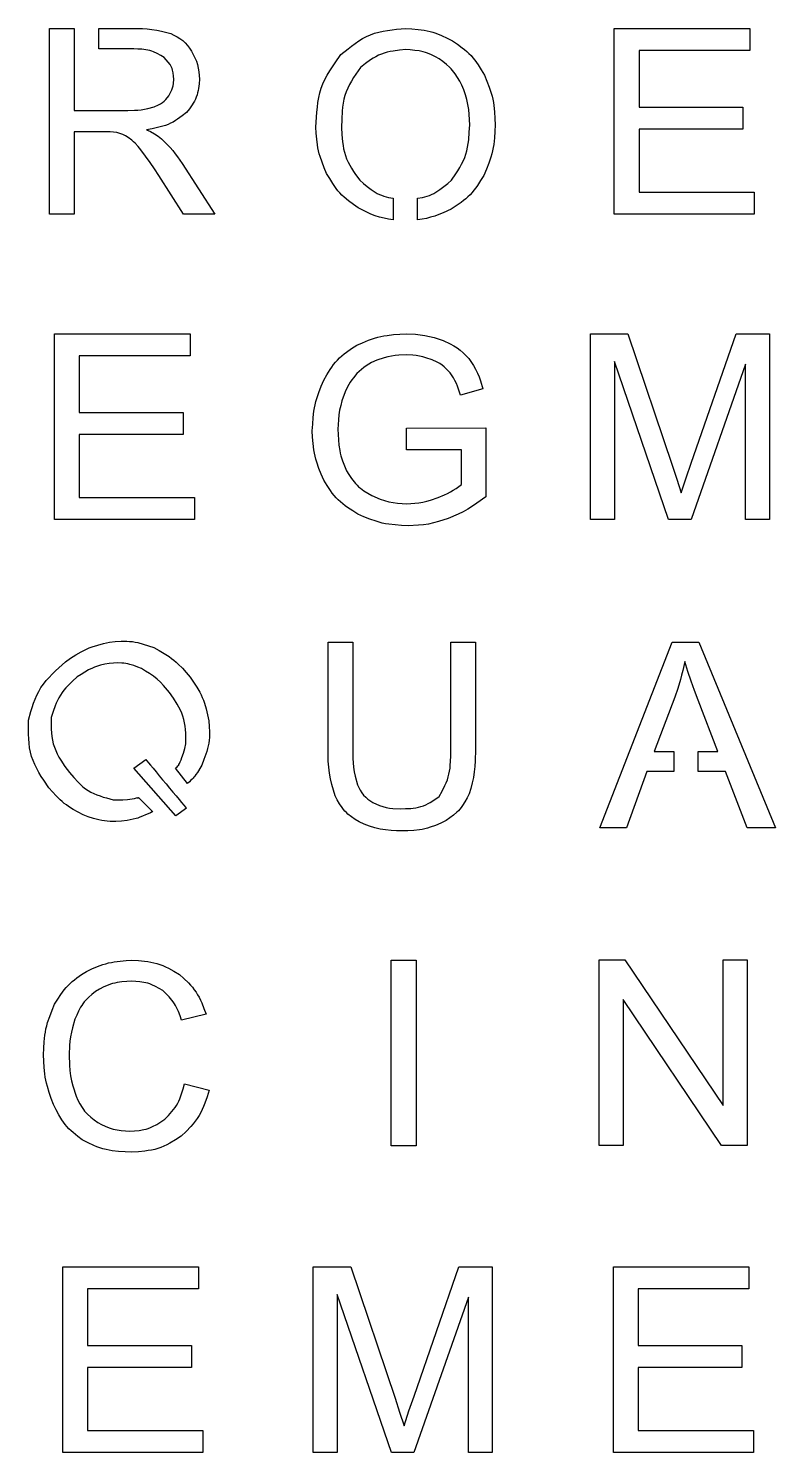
# Model space of a CAD drawing. Extents: x 0.8 to 30, y -21.9 to 7.4.
# Drawn here: x 3.967 to 5.637, y 0.764 to 3.946 of the extents above; entities that cross this region are included whole.
import ezdxf

# ---------------------------------------------------------------- set-up
doc = ezdxf.new("R2010")
doc.units = 0
doc.layers.get('0').update_dxf_attribs({"linetype": 'CONTINUOUS'})

msp = doc.modelspace()

# ---------------------------------------------------------------- linework, layer by layer
at = {"color": 1}
for points in [[(4.124358, 3.946104), (4.200269, 3.946104), (4.200269, 3.946104), (4.221932, 3.945738), (4.23271, 3.945171), (4.24342, 3.944151), (4.254041, 3.942525), (4.264575, 3.940333), (4.285497, 3.93491), (4.285497, 3.93491), (4.292566, 3.931433), (4.299475, 3.927767), (4.306064, 3.923715), (4.312171, 3.919104), (4.317697, 3.913821), (4.322762, 3.907996), (4.327517, 3.901813), (4.332115, 3.895449), (4.332115, 3.895449), (4.339536, 3.880652), (4.342706, 3.873108), (4.345265, 3.865395), (4.34706, 3.857469), (4.348244, 3.849373), (4.349581, 3.832903), (4.349581, 3.832903), (4.348702, 3.822555), (4.34748, 3.812339), (4.34664, 3.80732), (4.34557, 3.802384), (4.344234, 3.797546), (4.342591, 3.792825), (4.340643, 3.788233), (4.338352, 3.783759), (4.335831, 3.779386), (4.333081, 3.7751), (4.327073, 3.766717), (4.320711, 3.75847), (4.320711, 3.75847), (4.310868, 3.750817), (4.300846, 3.743553), (4.295709, 3.740189), (4.290462, 3.737052), (4.285077, 3.734218), (4.279539, 3.731723), (4.273852, 3.729569), (4.268039, 3.727679), (4.256096, 3.72458), (4.243859, 3.722123), (4.231473, 3.719969), (4.231473, 3.719969), (4.240322, 3.715558), (4.248927, 3.710766), (4.257085, 3.705278), (4.264934, 3.699311), (4.264934, 3.699311), (4.277663, 3.686517), (4.283812, 3.679941), (4.289706, 3.673153), (4.295297, 3.66612), (4.300655, 3.658893), (4.310979, 3.644119), (4.38391, 3.531195), (4.314125, 3.531195), (4.258641, 3.617516), (4.258641, 3.617516), (4.24905, 3.6321), (4.23925, 3.646538), (4.22906, 3.660707), (4.218595, 3.674687), (4.218595, 3.674687), (4.212282, 3.682359), (4.205602, 3.689665), (4.202012, 3.693067), (4.198231, 3.696279), (4.190405, 3.702417), (4.190405, 3.702417), (4.184394, 3.705894), (4.178214, 3.708993), (4.171744, 3.71145), (4.165095, 3.713491), (4.165095, 3.713491), (4.15741, 3.714511), (4.149703, 3.715191), (4.134208, 3.715482), (4.069857, 3.715482), (4.069857, 3.531236), (4.014368, 3.531236), (4.014368, 3.946104), (4.069852, 3.946104), (4.069852, 3.762991), (4.189115, 3.762991), (4.189115, 3.762991), (4.204224, 3.763291), (4.211741, 3.763707), (4.219215, 3.764425), (4.226628, 3.765559), (4.233984, 3.767071), (4.248601, 3.770775), (4.248601, 3.770775), (4.258195, 3.775166), (4.262751, 3.777661), (4.267017, 3.780533), (4.270921, 3.783859), (4.274511, 3.787563), (4.281195, 3.795651), (4.281195, 3.795651), (4.285885, 3.804397), (4.287909, 3.808864), (4.289551, 3.813445), (4.290697, 3.818165), (4.291461, 3.823003), (4.292339, 3.832863), (4.292339, 3.832863), (4.291652, 3.839795), (4.290697, 3.846617), (4.289246, 3.853212), (4.288253, 3.856387), (4.287031, 3.859486), (4.285579, 3.862472), (4.283899, 3.865344), (4.279957, 3.870847), (4.275496, 3.876123), (4.270776, 3.881286), (4.270776, 3.881286), (4.262965, 3.885976), (4.255055, 3.890337), (4.246943, 3.894041), (4.24278, 3.895553), (4.238533, 3.8968), (4.234206, 3.897783), (4.229814, 3.898539), (4.220861, 3.899521), (4.211752, 3.900013), (4.202563, 3.900248), (4.124364, 3.900248)], [(4.837287, 3.518713), (4.837287, 3.566627), (4.837287, 3.566627), (4.848111, 3.56863), (4.853401, 3.569915), (4.858587, 3.571427), (4.863663, 3.573203), (4.868613, 3.575244), (4.873437, 3.577588), (4.878142, 3.580195), (4.882744, 3.583068), (4.887255, 3.586129), (4.896055, 3.592773), (4.904648, 3.599898), (4.913138, 3.60726), (4.913138, 3.60726), (4.922675, 3.621206), (4.927254, 3.628243), (4.931605, 3.635356), (4.935653, 3.642575), (4.93932, 3.649922), (4.942528, 3.657421), (4.945201, 3.665097), (4.947378, 3.672947), (4.949097, 3.680948), (4.950434, 3.689081), (4.951465, 3.697324), (4.952802, 3.714044), (4.953604, 3.730939), (4.953604, 3.730939), (4.952534, 3.753691), (4.951465, 3.764961), (4.949746, 3.776107), (4.947225, 3.78709), (4.943979, 3.797933), (4.940274, 3.808682), (4.936325, 3.819385), (4.936325, 3.819385), (4.931612, 3.828082), (4.926697, 3.836604), (4.921373, 3.844779), (4.918508, 3.848683), (4.915453, 3.852425), (4.912206, 3.856015), (4.908769, 3.859455), (4.90144, 3.865929), (4.89369, 3.872044), (4.885731, 3.877978), (4.885731, 3.877978), (4.876947, 3.882547), (4.86809, 3.886863), (4.859088, 3.890673), (4.854508, 3.892298), (4.849868, 3.893697), (4.840385, 3.895813), (4.830687, 3.897211), (4.820849, 3.898119), (4.810942, 3.898761), (4.810942, 3.898761), (4.79678, 3.897438), (4.782809, 3.895662), (4.775953, 3.894452), (4.769216, 3.892941), (4.762624, 3.891089), (4.756196, 3.888821), (4.749948, 3.8861), (4.743867, 3.882963), (4.737928, 3.879486), (4.732108, 3.875699), (4.720734, 3.867479), (4.709547, 3.858786), (4.709547, 3.858786), (4.699014, 3.843849), (4.693976, 3.836302), (4.689217, 3.82866), (4.684825, 3.820893), (4.680895, 3.812968), (4.677534, 3.804857), (4.674784, 3.796535), (4.672569, 3.788019), (4.67085, 3.779338), (4.66959, 3.770513), (4.668673, 3.761567), (4.667604, 3.743407), (4.667107, 3.725054), (4.667107, 3.725054), (4.668024, 3.708817), (4.669475, 3.692762), (4.670545, 3.684856), (4.671919, 3.677063), (4.673676, 3.669405), (4.675892, 3.661903), (4.678603, 3.654579), (4.68185, 3.647435), (4.685516, 3.640444), (4.689546, 3.63358), (4.693865, 3.626819), (4.698402, 3.620133), (4.70784, 3.60689), (4.70784, 3.60689), (4.716254, 3.599656), (4.724767, 3.592652), (4.733483, 3.58611), (4.742496, 3.580263), (4.747148, 3.577656), (4.751911, 3.575312), (4.756799, 3.573271), (4.76181, 3.571495), (4.766932, 3.569983), (4.772149, 3.568698), (4.782832, 3.566695), (4.782832, 3.518702), (4.782832, 3.518702), (4.772501, 3.520025), (4.762314, 3.521877), (4.752312, 3.524371), (4.742511, 3.527584), (4.732875, 3.531416), (4.723365, 3.535698), (4.704551, 3.545018), (4.704551, 3.545018), (4.693628, 3.5528), (4.682973, 3.56082), (4.672851, 3.56932), (4.668073, 3.573825), (4.663532, 3.578542), (4.659247, 3.583485), (4.655195, 3.588641), (4.647656, 3.599457), (4.640651, 3.61075), (4.633914, 3.622281), (4.633914, 3.622281), (4.6287, 3.634727), (4.62377, 3.647237), (4.619404, 3.659876), (4.617533, 3.666263), (4.61589, 3.672707), (4.614516, 3.679211), (4.613408, 3.685772), (4.611766, 3.699031), (4.610696, 3.712417), (4.609894, 3.725868), (4.609894, 3.725868), (4.611155, 3.748126), (4.611995, 3.759177), (4.613102, 3.770133), (4.614554, 3.780965), (4.616463, 3.791642), (4.618908, 3.802134), (4.621963, 3.812406), (4.625706, 3.822429), (4.630148, 3.832207), (4.635197, 3.841769), (4.640746, 3.851153), (4.646701, 3.860394), (4.652957, 3.869529), (4.665973, 3.887617), (4.665973, 3.887617), (4.681689, 3.900592), (4.689645, 3.906851), (4.697715, 3.912834), (4.705938, 3.918446), (4.714356, 3.923601), (4.723002, 3.928201), (4.731921, 3.932158), (4.741125, 3.935446), (4.750585, 3.938092), (4.760267, 3.940208), (4.770133, 3.941909), (4.780143, 3.94327), (4.790264, 3.944366), (4.81069, 3.946104), (4.81069, 3.946104), (4.824477, 3.945273), (4.838177, 3.944101), (4.851697, 3.942287), (4.858362, 3.94104), (4.86495, 3.93949), (4.871455, 3.937638), (4.877879, 3.935484), (4.890528, 3.930446), (4.902994, 3.924728), (4.915369, 3.918669), (4.915369, 3.918669), (4.926357, 3.911016), (4.937078, 3.903117), (4.942253, 3.898997), (4.94726, 3.894726), (4.952064, 3.89027), (4.956632, 3.885599), (4.960944, 3.880693), (4.96502, 3.875576), (4.972605, 3.864823), (4.979655, 3.853587), (4.986438, 3.842105), (4.986438, 3.842105), (4.991919, 3.828715), (4.997082, 3.815256), (5.001612, 3.801658), (5.003522, 3.794787), (5.005164, 3.787851), (5.006539, 3.780856), (5.007647, 3.773803), (5.009213, 3.759558), (5.010206, 3.745181), (5.010893, 3.73074), (5.010893, 3.73074), (5.010167, 3.716061), (5.009136, 3.701449), (5.007456, 3.686982), (5.00631, 3.679823), (5.004859, 3.672726), (5.003102, 3.6657), (5.001077, 3.658738), (4.996315, 3.644973), (4.990888, 3.63136), (4.985132, 3.617822), (4.985132, 3.617822), (4.97815, 3.606362), (4.970901, 3.59516), (4.967082, 3.589737), (4.963102, 3.584472), (4.95892, 3.5794), (4.954501, 3.574555), (4.949819, 3.569959), (4.944896, 3.565593), (4.939763, 3.561425), (4.934458, 3.557422), (4.923466, 3.54978), (4.912195, 3.542399), (4.912195, 3.542399), (4.89408, 3.534171), (4.88494, 3.530373), (4.875705, 3.526971), (4.86634, 3.524061), (4.856815, 3.521756), (4.847137, 3.520055)], [(5.58954, 3.58016), (5.58954, 3.531198), (5.276652, 3.531198), (5.276652, 3.946104), (5.579815, 3.946104), (5.579815, 3.897142), (5.332137, 3.897142), (5.332137, 3.770066), (5.564085, 3.770066), (5.564085, 3.721387), (5.332137, 3.721387), (5.332137, 3.58016)], [(4.338405, 2.89769), (4.338405, 2.848728), (4.025517, 2.848728), (4.025517, 3.263634), (4.328681, 3.263634), (4.328681, 3.214672), (4.081002, 3.214672), (4.081002, 3.087596), (4.312951, 3.087596), (4.312951, 3.038917), (4.081002, 3.038917), (4.081002, 2.89769)], [(4.935393, 2.927149), (4.935393, 3.004414), (4.812126, 3.004414), (4.812126, 3.053093), (4.989734, 3.053376), (4.989734, 2.899413), (4.989734, 2.899413), (4.969946, 2.885047), (4.959833, 2.878237), (4.94946, 2.871872), (4.938758, 2.866071), (4.927781, 2.860742), (4.905362, 2.850874), (4.905362, 2.850874), (4.883569, 2.844033), (4.872585, 2.841085), (4.861494, 2.838704), (4.850276, 2.837003), (4.838952, 2.835869), (4.816128, 2.834584), (4.816128, 2.834584), (4.801496, 2.835378), (4.786941, 2.836474), (4.772535, 2.838212), (4.765412, 2.839422), (4.758354, 2.840896), (4.751372, 2.842672), (4.744459, 2.844713), (4.730797, 2.849528), (4.717296, 2.854997), (4.703871, 2.860791), (4.703871, 2.860791), (4.692123, 2.868066), (4.680658, 2.875621), (4.67512, 2.87959), (4.669758, 2.883732), (4.664609, 2.888082), (4.659709, 2.892678), (4.65508, 2.897542), (4.650699, 2.902652), (4.646532, 2.90797), (4.642545, 2.913465), (4.63496, 2.924841), (4.627658, 2.936497), (4.627658, 2.936497), (4.62194, 2.949751), (4.616547, 2.963082), (4.611804, 2.976563), (4.609779, 2.983381), (4.608023, 2.990267), (4.606571, 2.997221), (4.605387, 3.00424), (4.603707, 3.018428), (4.602637, 3.032756), (4.601873, 3.047155), (4.601873, 3.047155), (4.602676, 3.06182), (4.603783, 3.076416), (4.605502, 3.09088), (4.606686, 3.098038), (4.608137, 3.10514), (4.609894, 3.112177), (4.611918, 3.119154), (4.616597, 3.132956), (4.62189, 3.146623), (4.627493, 3.160221), (4.627493, 3.160221), (4.634372, 3.172138), (4.641541, 3.183778), (4.645322, 3.18941), (4.64929, 3.194871), (4.65348, 3.200128), (4.657925, 3.205147), (4.662658, 3.209902), (4.667657, 3.214407), (4.672886, 3.218697), (4.678305, 3.222809), (4.689564, 3.230644), (4.701129, 3.238191), (4.701129, 3.238191), (4.714355, 3.243917), (4.727662, 3.24931), (4.741129, 3.254035), (4.747946, 3.256038), (4.754832, 3.257738), (4.761791, 3.259137), (4.768815, 3.260271), (4.783022, 3.261896), (4.797379, 3.262916), (4.811808, 3.263634), (4.811808, 3.263634), (4.832857, 3.262652), (4.843299, 3.261707), (4.853641, 3.260233), (4.863862, 3.258079), (4.873975, 3.255395), (4.89403, 3.249038), (4.89403, 3.249038), (4.910293, 3.24143), (4.918118, 3.237205), (4.925574, 3.232473), (4.932563, 3.227102), (4.939151, 3.22118), (4.951659, 3.20842), (4.951659, 3.20842), (4.962109, 3.192611), (4.966883, 3.184497), (4.971115, 3.176129), (4.974743, 3.167478), (4.977875, 3.158607), (4.98339, 3.140496), (4.93334, 3.126913), (4.93334, 3.126913), (4.928993, 3.140081), (4.926587, 3.146551), (4.923876, 3.152882), (4.920782, 3.159034), (4.917345, 3.165025), (4.909886, 3.176726), (4.909886, 3.176726), (4.901227, 3.185782), (4.896659, 3.189988), (4.891801, 3.193813), (4.886615, 3.197177), (4.881168, 3.2002), (4.869844, 3.205703), (4.869844, 3.205703), (4.855793, 3.210431), (4.848701, 3.212434), (4.841524, 3.214022), (4.834252, 3.215118), (4.8269, 3.215836), (4.81207, 3.216592), (4.81207, 3.216592), (4.795223, 3.215911), (4.786866, 3.215193), (4.778586, 3.214059), (4.770409, 3.212396), (4.76232, 3.210242), (4.74629, 3.205125), (4.74629, 3.205125), (4.733938, 3.199263), (4.727954, 3.19605), (4.722202, 3.192498), (4.71674, 3.188537), (4.711531, 3.184213), (4.701532, 3.174965), (4.701532, 3.174965), (4.693706, 3.165471), (4.690001, 3.160595), (4.686526, 3.155561), (4.683356, 3.150338), (4.680453, 3.144956), (4.67506, 3.133928), (4.67506, 3.133928), (4.668178, 3.113602), (4.665237, 3.103344), (4.662907, 3.092974), (4.661265, 3.082467), (4.660196, 3.07185), (4.65905, 3.050436), (4.65905, 3.050436), (4.65947, 3.03841), (4.660119, 3.026433), (4.661265, 3.014561), (4.663136, 3.002845), (4.664435, 2.997059), (4.665963, 2.991325), (4.669629, 2.979987), (4.67385, 2.968766), (4.678349, 2.957605), (4.678349, 2.957605), (4.68368, 2.948988), (4.68923, 2.940586), (4.695207, 2.932612), (4.698415, 2.92887), (4.701814, 2.92528), (4.705443, 2.921916), (4.709262, 2.918741), (4.717332, 2.912845), (4.725838, 2.907384), (4.734565, 2.902142), (4.734565, 2.902142), (4.753417, 2.894488), (4.762969, 2.8912), (4.772674, 2.888555), (4.782562, 2.886665), (4.792603, 2.885418), (4.812933, 2.884019), (4.812933, 2.884019), (4.830983, 2.885115), (4.839928, 2.88606), (4.848781, 2.887496), (4.857515, 2.8895), (4.866159, 2.891994), (4.883288, 2.897746), (4.883288, 2.897746), (4.897133, 2.903654), (4.903924, 2.906828), (4.910558, 2.910268), (4.916982, 2.914066), (4.923211, 2.918201)], [(5.277144, 3.201936), (5.277144, 2.848728), (5.223661, 2.848728), (5.223661, 3.263634), (5.307174, 3.263634), (5.406418, 2.96986), (5.406418, 2.96986), (5.416588, 2.939205), (5.426438, 2.908448), (5.426438, 2.908448), (5.437388, 2.941767), (5.448747, 2.974955), (5.549134, 3.263634), (5.623781, 3.263634), (5.623781, 2.848728), (5.570298, 2.848728), (5.570298, 3.195993), (5.448461, 2.848728), (5.39841, 2.848728)], [(4.885158, 2.229675), (4.885158, 2.229675), (4.892055, 2.24186), (4.898411, 2.254196), (4.901199, 2.260466), (4.903681, 2.266831), (4.905744, 2.273309), (4.907386, 2.2799), (4.908685, 2.286593), (4.909639, 2.293378), (4.910327, 2.300237), (4.910785, 2.307161), (4.911167, 2.321149), (4.911197, 2.335239), (4.911197, 2.574676), (4.966669, 2.574676), (4.966669, 2.334958), (4.966669, 2.334958), (4.966058, 2.309674), (4.965294, 2.297103), (4.963957, 2.284616), (4.961895, 2.272242), (4.959106, 2.259974), (4.95586, 2.247778), (4.952384, 2.235619), (4.952384, 2.235619), (4.947809, 2.226568), (4.942989, 2.21772), (4.93768, 2.20928), (4.934778, 2.205278), (4.931646, 2.201453), (4.928285, 2.197825), (4.924733, 2.194348), (4.917129, 2.187828), (4.909062, 2.181694), (4.900767, 2.175757), (4.900767, 2.175757), (4.889171, 2.170314), (4.877488, 2.16522), (4.865625, 2.16082), (4.859602, 2.159006), (4.853503, 2.157457), (4.847331, 2.156209), (4.84109, 2.155227), (4.828456, 2.153904), (4.815673, 2.153148), (4.802813, 2.152695), (4.802813, 2.152695), (4.790294, 2.15311), (4.777831, 2.153753), (4.765484, 2.154924), (4.759369, 2.155794), (4.753304, 2.15689), (4.747296, 2.158213), (4.74135, 2.1598), (4.729598, 2.163632), (4.717979, 2.168069), (4.70643, 2.172809), (4.70643, 2.172809), (4.69784, 2.178368), (4.689491, 2.184143), (4.681627, 2.190353), (4.677961, 2.193679), (4.674485, 2.197194), (4.671277, 2.200935), (4.66826, 2.204866), (4.662752, 2.213192), (4.657734, 2.22196), (4.65296, 2.230948), (4.65296, 2.230948), (4.649045, 2.243639), (4.645417, 2.256372), (4.642285, 2.269192), (4.639955, 2.282141), (4.638465, 2.295225), (4.637587, 2.308411), (4.636938, 2.334955), (4.636938, 2.574676), (4.692412, 2.574676), (4.692412, 2.335241), (4.692412, 2.335241), (4.692671, 2.315006), (4.693129, 2.304938), (4.694046, 2.294926), (4.695497, 2.284994), (4.697522, 2.275141), (4.702555, 2.255571), (4.702555, 2.255571), (4.708842, 2.243594), (4.712394, 2.237966), (4.716454, 2.232769), (4.721125, 2.228102), (4.726289, 2.223861), (4.737441, 2.216091), (4.737441, 2.216091), (4.751905, 2.209904), (4.759253, 2.207296), (4.766742, 2.205255), (4.774393, 2.203894), (4.782169, 2.203063), (4.797931, 2.202231), (4.797931, 2.202231), (4.809927, 2.20256), (4.821794, 2.20324), (4.827637, 2.203845), (4.833401, 2.204677), (4.839068, 2.205773), (4.844625, 2.207209), (4.850053, 2.208985), (4.855339, 2.211177), (4.860502, 2.21371), (4.865559, 2.216544), (4.875443, 2.222875)], [(5.409692, 2.28543), (5.349857, 2.28543), (5.30381, 2.159769), (5.244894, 2.159769), (5.405914, 2.574676), (5.465688, 2.574676), (5.63729, 2.159769), (5.574084, 2.159769), (5.525177, 2.28543), (5.464198, 2.28543), (5.464198, 2.330147), (5.508017, 2.330147), (5.464258, 2.445053), (5.464258, 2.445053), (5.456242, 2.466365), (5.448519, 2.48778), (5.441331, 2.509372), (5.434514, 2.531088), (5.434514, 2.531088), (5.429942, 2.510978), (5.427459, 2.500974), (5.424786, 2.49103), (5.418648, 2.471354), (5.41193, 2.451841), (5.365884, 2.330143), (5.409703, 2.330143)], [(4.322782, 2.258545)], [(4.320652, 2.203343)], [(4.193339, 1.481752), (4.193339, 1.481752), (4.204102, 1.482508), (4.214754, 1.483604), (4.225181, 1.485343), (4.230276, 1.486552), (4.235271, 1.488026), (4.240156, 1.48984), (4.244938, 1.491919), (4.25425, 1.496832), (4.263324, 1.502422), (4.27228, 1.508352), (4.27228, 1.508352), (4.280282, 1.51681), (4.287943, 1.525458), (4.291533, 1.529914), (4.294933, 1.534487), (4.298064, 1.5392), (4.300891, 1.544079), (4.30345, 1.549121), (4.305741, 1.55431), (4.309675, 1.565036), (4.313036, 1.576091), (4.316091, 1.587312), (4.371576, 1.573445), (4.371576, 1.573445), (4.366863, 1.558645), (4.361761, 1.544079), (4.358934, 1.536959), (4.355879, 1.529986), (4.352518, 1.523186), (4.348851, 1.516595), (4.344784, 1.510234), (4.340342, 1.504104), (4.335576, 1.498166), (4.330542, 1.492395), (4.319882, 1.481212), (4.308795, 1.470289), (4.308795, 1.470289), (4.296119, 1.462326), (4.283286, 1.454824), (4.276766, 1.451384), (4.270147, 1.448247), (4.263414, 1.445451), (4.256547, 1.44307), (4.249538, 1.441104), (4.242404, 1.439517), (4.235163, 1.438232), (4.22783, 1.437211), (4.212969, 1.435775), (4.197963, 1.434793), (4.197963, 1.434793), (4.18343, 1.43536), (4.168986, 1.436267), (4.154725, 1.437892), (4.147693, 1.439063), (4.140742, 1.440537), (4.133879, 1.442352), (4.127111, 1.444506), (4.120423, 1.446962), (4.113801, 1.449684), (4.100701, 1.455678), (4.087707, 1.462073), (4.087707, 1.462073), (4.077376, 1.470142), (4.067339, 1.478445), (4.062523, 1.482761), (4.05789, 1.487225), (4.053475, 1.491866), (4.04932, 1.496715), (4.045436, 1.501783), (4.041807, 1.507048), (4.035108, 1.51805), (4.028963, 1.529498), (4.023093, 1.541169), (4.023093, 1.541169), (4.018219, 1.554658), (4.013617, 1.568199), (4.009557, 1.581851), (4.0078, 1.588733), (4.006311, 1.595661), (4.00505, 1.602638), (4.004019, 1.60966), (4.00253, 1.623818), (4.001575, 1.638078), (4.000887, 1.65239), (4.000887, 1.65239), (4.001537, 1.667074), (4.002491, 1.681689), (4.004057, 1.696168), (4.005165, 1.703334), (4.00654, 1.710443), (4.00822, 1.717484), (4.010206, 1.724457), (4.014877, 1.738248), (4.020221, 1.751888), (4.0259, 1.765452), (4.0259, 1.765452), (4.032725, 1.776594), (4.039814, 1.787487), (4.047429, 1.797876), (4.051516, 1.802805), (4.055835, 1.807514), (4.060407, 1.811981), (4.065216, 1.816222), (4.070223, 1.82027), (4.075398, 1.824159), (4.086122, 1.831585), (4.097114, 1.838755), (4.097114, 1.838755), (4.109221, 1.844258), (4.121409, 1.849454), (4.133749, 1.854043), (4.140001, 1.856008), (4.146322, 1.857709), (4.152716, 1.859107), (4.159174, 1.860241), (4.172255, 1.861904), (4.185485, 1.862962), (4.198792, 1.863756), (4.198792, 1.863756), (4.212999, 1.862924), (4.227085, 1.861715), (4.234044, 1.860846), (4.240926, 1.859712), (4.247717, 1.858313), (4.254404, 1.856575), (4.26097, 1.854458), (4.26742, 1.851964), (4.273772, 1.849129), (4.280039, 1.84603), (4.292391, 1.839276), (4.304609, 1.832099), (4.304609, 1.832099), (4.31486, 1.822802), (4.324752, 1.813262), (4.329446, 1.808327), (4.333914, 1.803239), (4.338112, 1.797971), (4.341988, 1.792494), (4.34554, 1.786795), (4.348787, 1.780899), (4.351766, 1.774833), (4.354554, 1.768623), (4.359641, 1.755898), (4.364388, 1.742946), (4.309762, 1.730209), (4.309762, 1.730209), (4.306324, 1.739643), (4.302658, 1.748933), (4.298541, 1.757935), (4.296249, 1.762282), (4.293767, 1.766503), (4.291055, 1.770581), (4.288114, 1.774512), (4.281671, 1.78201), (4.274701, 1.789165), (4.267467, 1.796149), (4.267467, 1.796149), (4.259408, 1.800862), (4.251262, 1.805295), (4.242939, 1.809162), (4.238685, 1.810787), (4.234354, 1.812185), (4.229942, 1.813319), (4.225462, 1.814226), (4.216334, 1.815511), (4.207046, 1.816267), (4.197681, 1.816796), (4.197681, 1.816796), (4.186899, 1.816229), (4.176201, 1.81536), (4.165671, 1.813924), (4.160496, 1.812903), (4.155394, 1.811656), (4.150375, 1.810107), (4.145441, 1.808292), (4.135766, 1.803999), (4.126279, 1.799082), (4.116888, 1.793851), (4.116888, 1.793851), (4.109333, 1.787502), (4.102019, 1.780982), (4.095179, 1.774115), (4.092009, 1.770487), (4.089068, 1.766707), (4.086318, 1.762773), (4.083797, 1.758691), (4.079233, 1.750168), (4.075139, 1.741306), (4.071278, 1.732273), (4.071278, 1.732273), (4.065717, 1.712722), (4.063311, 1.702884), (4.061401, 1.69297), (4.060026, 1.682966), (4.059148, 1.672886), (4.058116, 1.652602), (4.058116, 1.652602), (4.059071, 1.628999), (4.060026, 1.617279), (4.061554, 1.605658), (4.063845, 1.594164), (4.066786, 1.582781), (4.073722, 1.560198), (4.073722, 1.560198), (4.077942, 1.551328), (4.082396, 1.542643), (4.087307, 1.534332), (4.090019, 1.530375), (4.092922, 1.52658), (4.096053, 1.52299), (4.099376, 1.51955), (4.106575, 1.513103), (4.114264, 1.507052), (4.122196, 1.501197), (4.122196, 1.501197), (4.130595, 1.496964), (4.139059, 1.492958), (4.147652, 1.489406), (4.156436, 1.486533), (4.165457, 1.48453), (4.17467, 1.483207), (4.184008, 1.482338)], [(4.833846, 1.863756), (4.833846, 1.448849), (4.778361, 1.448849), (4.778361, 1.863756)], [(5.296436, 1.776066), (5.296436, 1.450027), (5.243239, 1.450027), (5.243239, 1.864934), (5.300154, 1.864934), (5.520376, 1.539178), (5.520376, 1.864934), (5.573573, 1.864934), (5.573573, 1.450027), (5.516658, 1.450027)], [(4.357022, 0.812592), (4.357022, 0.763629), (4.044134, 0.763629), (4.044134, 1.178536), (4.347298, 1.178536), (4.347298, 1.129574), (4.099619, 1.129574), (4.099619, 1.002498), (4.331568, 1.002498), (4.331568, 0.953819), (4.099619, 0.953819), (4.099619, 0.812592)], [(4.657588, 1.116838), (4.657588, 0.76363), (4.604105, 0.76363), (4.604105, 1.178536), (4.687618, 1.178536), (4.786862, 0.884762), (4.786862, 0.884762), (4.797032, 0.854107), (4.806882, 0.823349), (4.806882, 0.823349), (4.817832, 0.856669), (4.829191, 0.889856), (4.929578, 1.178536), (5.004225, 1.178536), (5.004225, 0.76363), (4.950742, 0.76363), (4.950742, 1.110895), (4.828905, 0.76363), (4.778854, 0.76363)], [(5.587695, 0.812592), (5.587695, 0.763629), (5.274807, 0.763629), (5.274807, 1.178536), (5.577971, 1.178536), (5.577971, 1.129574), (5.330292, 1.129574), (5.330292, 1.002498), (5.562241, 1.002498), (5.562241, 0.953819), (5.330292, 0.953819), (5.330292, 0.812592)]]:
    msp.add_lwpolyline(points, close=True, dxfattribs=at)
for points in [[(4.208478, 2.180461), (4.188366, 2.175782), (4.188366, 2.175782), (4.175373, 2.174784), (4.162464, 2.174119), (4.149715, 2.174128), (4.143421, 2.174489), (4.137199, 2.175151), (4.131054, 2.17613), (4.124977, 2.177403), (4.112992, 2.180661), (4.101164, 2.184588), (4.08942, 2.188848), (4.08942, 2.188848), (4.078378, 2.194698), (4.067524, 2.200768), (4.057051, 2.207275), (4.052021, 2.210768), (4.047144, 2.214437), (4.042446, 2.218315), (4.037928, 2.222397), (4.02927, 2.231007), (4.020997, 2.240058), (4.012896, 2.249319), (4.012896, 2.249319), (4.001553, 2.266214), (3.996091, 2.274733), (3.990893, 2.283346), (3.986039, 2.292077), (3.981635, 2.300974), (3.977759, 2.310063), (3.974474, 2.319364), (3.971877, 2.328902), (3.969967, 2.338687), (3.968669, 2.348685), (3.967867, 2.358858), (3.967485, 2.369172), (3.967384, 2.379596), (3.967692, 2.400614), (3.967692, 2.400614), (3.972977, 2.419568), (3.975842, 2.428937), (3.978936, 2.438178), (3.982335, 2.447241), (3.986173, 2.456088), (3.990485, 2.464679), (3.995378, 2.472964), (4.000851, 2.480946), (4.0069, 2.48861), (4.013428, 2.496026), (4.020318, 2.503256), (4.027509, 2.510327), (4.034942, 2.517274), (4.0502, 2.530948), (4.0502, 2.530948), (4.061612, 2.538726), (4.073142, 2.546202), (4.084886, 2.553103), (4.090871, 2.55624), (4.096963, 2.559112), (4.103154, 2.56172), (4.109448, 2.564063), (4.122289, 2.5681), (4.135358, 2.571539), (4.148546, 2.574676), (4.148546, 2.574676), (4.161517, 2.57581), (4.174407, 2.576604), (4.180804, 2.576765), (4.187148, 2.576712), (4.193435, 2.576403), (4.199652, 2.575798), (4.205798, 2.574853), (4.211874, 2.573606), (4.223863, 2.570431), (4.235695, 2.566576), (4.247447, 2.562377), (4.247447, 2.562377), (4.25923, 2.556005), (4.270794, 2.549391), (4.281931, 2.542286), (4.287259, 2.538469), (4.292408, 2.534443), (4.29738, 2.530207), (4.302174, 2.525766), (4.311317, 2.516393), (4.320078, 2.506578), (4.328634, 2.496532), (4.328634, 2.496532), (4.3362, 2.485454), (4.343483, 2.474241), (4.350171, 2.462736), (4.353226, 2.456851), (4.356014, 2.450827), (4.358535, 2.444666), (4.360788, 2.438389), (4.364642, 2.42552), (4.367888, 2.412356), (4.370829, 2.399049), (4.370829, 2.399049), (4.371631, 2.386501), (4.37209, 2.37398), (4.372047, 2.367732), (4.371806, 2.3615), (4.371271, 2.355286), (4.370431, 2.349094), (4.369285, 2.342913), (4.367796, 2.336753), (4.366039, 2.330608), (4.364053, 2.324485), (4.359554, 2.312269), (4.354703, 2.300069), (4.354703, 2.300069), (4.352374, 2.296054), (4.34488, 2.283091)], [(4.306556, 2.306826), (4.308619, 2.311704), (4.310528, 2.316661), (4.313813, 2.326824), (4.316677, 2.337216), (4.319313, 2.347713), (4.319313, 2.347713), (4.319153, 2.363615), (4.318896, 2.371495), (4.318399, 2.379292), (4.317636, 2.38698), (4.31649, 2.394527), (4.314886, 2.401912), (4.312747, 2.409101), (4.310112, 2.416112), (4.307056, 2.422953), (4.303619, 2.429657), (4.299876, 2.436256), (4.291664, 2.449186), (4.282934, 2.461915), (4.282934, 2.461915), (4.269467, 2.477755), (4.262367, 2.485272), (4.25482, 2.492305), (4.246727, 2.498734), (4.238137, 2.504619), (4.229234, 2.510156), (4.220163, 2.515511), (4.220163, 2.515511), (4.211601, 2.51895), (4.202969, 2.522125), (4.194208, 2.524809), (4.189766, 2.525905), (4.185263, 2.526774), (4.180695, 2.527416), (4.176062, 2.527832), (4.166651, 2.528066), (4.157107, 2.52779), (4.147498, 2.527261), (4.147498, 2.527261), (4.137988, 2.52522), (4.128562, 2.522953), (4.1193, 2.520231), (4.11477, 2.518606), (4.11029, 2.516792), (4.10159, 2.512563), (4.093115, 2.507684), (4.0848, 2.502362), (4.076573, 2.496806), (4.076573, 2.496806), (4.066059, 2.487244), (4.055949, 2.477467), (4.051183, 2.472421), (4.046687, 2.467225), (4.042498, 2.461869), (4.038644, 2.456321), (4.035207, 2.45055), (4.032113, 2.44459), (4.029325, 2.438463), (4.026804, 2.432182), (4.022317, 2.419316), (4.018268, 2.406213), (4.018268, 2.406213), (4.018186, 2.38899), (4.018404, 2.380449), (4.018862, 2.372017), (4.019702, 2.363713), (4.020963, 2.35558), (4.022796, 2.34766), (4.02524, 2.339957), (4.028219, 2.33244), (4.031657, 2.325105), (4.035549, 2.317944), (4.039784, 2.310904), (4.049008, 2.297094), (4.058789, 2.283493), (4.058789, 2.283493), (4.06852, 2.272285), (4.078577, 2.261533), (4.083809, 2.256454), (4.089225, 2.251639), (4.094866, 2.247155), (4.100786, 2.243065), (4.107, 2.239406), (4.113538, 2.236205), (4.120329, 2.233367), (4.127334, 2.230842), (4.134518, 2.228567), (4.141832, 2.226481), (4.156674, 2.22262), (4.156674, 2.22262), (4.167368, 2.222493), (4.178012, 2.222594), (4.188561, 2.22315), (4.198961, 2.224389), (4.204105, 2.225327), (4.209189, 2.226521)], [(4.320654, 2.203343), (4.296986, 2.186213), (4.202937, 2.293124), (4.229775, 2.312136)], [(4.322742, 2.258577), (4.296172, 2.293299), (4.296172, 2.293299)], [(4.214093, 2.227073), (4.245487, 2.195755)]]:
    msp.add_lwpolyline(points, dxfattribs=at)
for points in [[(4.229775, 2.312136), (4.237956, 2.303186), (4.311894, 2.212729), (4.320652, 2.203343)], [(4.296172, 2.293299), (4.306778, 2.30333), (4.299999, 2.294656), (4.306556, 2.306826)], [(4.34488, 2.283091), (4.335408, 2.269719), (4.336294, 2.271806), (4.322782, 2.258545)], [(4.209189, 2.226521), (4.219699, 2.229276), (4.205446, 2.222644), (4.214093, 2.227073)], [(4.245487, 2.195755), (4.245487, 2.195755), (4.213825, 2.181906), (4.208478, 2.180461)]]:
    msp.add_open_spline(points, degree=3, dxfattribs=at)

doc.saveas('drawing.dxf')
